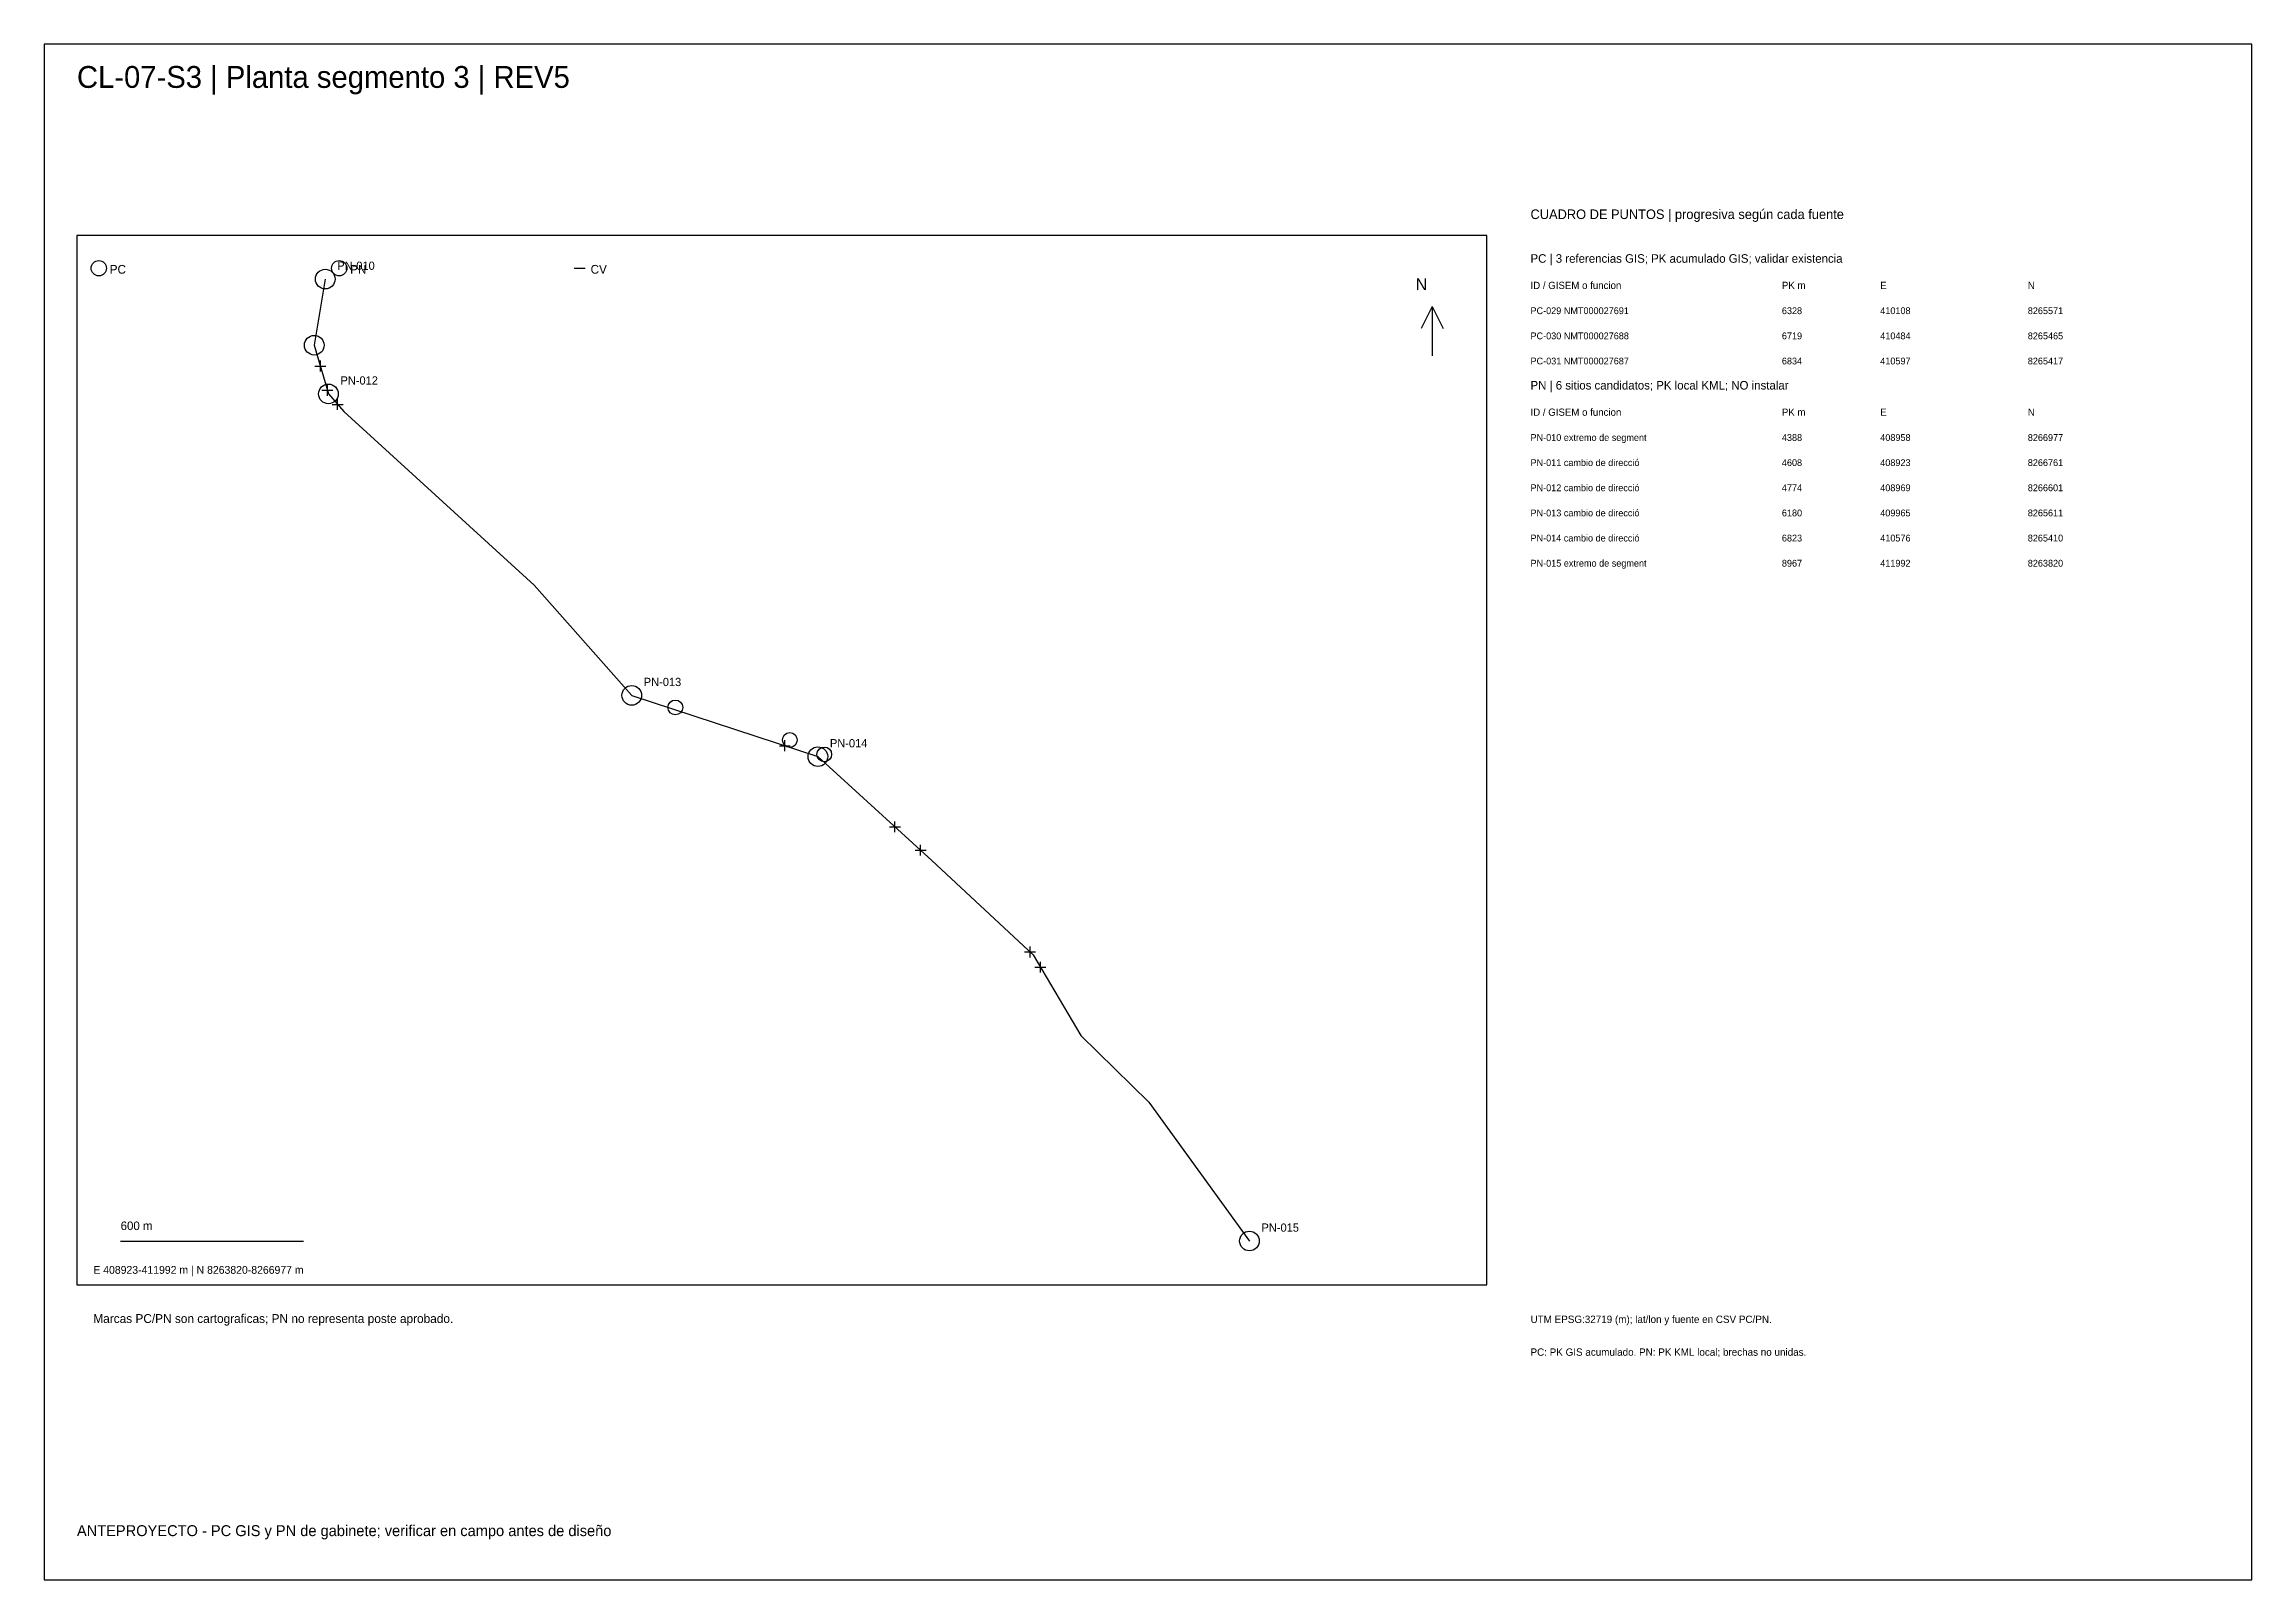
# Paper-space layout 'CL-07-S3_A3' of a CAD drawing. Header units: metres, sheet in millimetres. Extents: x 8 to 412, y 8 to 289.
import ezdxf

# ---------------------------------------------------------------- set-up
doc = ezdxf.new("R2010")
doc.units = ezdxf.units.M
for name, color, linetype in [('CV_OSM', 30, 'Continuous'), ('EJE_KML', 5, 'Continuous'), ('MARCO', 7, 'Continuous'), ('PC_GISEM', 1, 'Continuous'), ('PN_CANDIDATO', 4, 'Continuous'), ('TEXT', 7, 'Continuous')]:
    doc.layers.add(name, color=color, linetype=linetype)

psp = doc.layouts.new('CL-07-S3_A3')

# ---------------------------------------------------------------- linework, layer by layer
at = {"layer": 'CV_OSM'}
for p, q in [((105, 248), (107, 248)), ((58.54, 229.09), (58.54, 231.09)), ((57.54, 230.09), (59.54, 230.09)), ((59.83, 224.66), (59.83, 226.66)), ((58.83, 225.66), (60.83, 225.66)), ((60.7, 223.06), (62.7, 223.06)), ((61.7, 222.06), (61.7, 224.06)), ((143.54, 159.62), (143.54, 161.62)), ((142.54, 160.62), (144.54, 160.62)), ((162.68, 145.79), (164.68, 145.79)), ((163.68, 144.79), (163.68, 146.79)), ((167.38, 141.51), (169.38, 141.51)), ((168.38, 140.51), (168.38, 142.51)), ((187.43, 122.89), (189.43, 122.89)), ((188.43, 121.89), (188.43, 123.89)), ((189.32, 120.11), (191.32, 120.11)), ((190.32, 119.11), (190.32, 121.11))]:
    psp.add_line(p, q, dxfattribs=at)
at = {"layer": 'EJE_KML'}
psp.add_lwpolyline([(59.44, 246), (57.43, 233.92), (60.02, 225.01), (62.81, 221.76), (97.66, 190.01), (115.53, 169.84), (149.59, 158.63), (170.45, 139.62), (188.97, 122.39), (197.72, 107.61), (210.17, 95.43), (228.57, 70)], dxfattribs=at)
at = {"layer": 'MARCO'}
for p, q in [((262, 241), (260, 237)), ((262, 241), (262, 232)), ((262, 241), (264, 237)), ((22, 70), (55.45, 70))]:
    psp.add_line(p, q, dxfattribs=at)
for points in [[(8, 8), (412, 8), (412, 289), (8, 289), (8, 8)], [(14, 62), (272, 62), (272, 254), (14, 254), (14, 62)]]:
    psp.add_lwpolyline(points, dxfattribs=at)
at = {"layer": 'PC_GISEM'}
for centre, radius in [((18, 248), 1.4), ((123.5, 167.63), 1.35), ((144.46, 161.68), 1.35), ((150.76, 159.04), 1.35)]:
    psp.add_circle(centre, radius, dxfattribs=at)
at = {"layer": 'PN_CANDIDATO'}
for centre, radius in [((59.44, 246), 1.8), ((62, 248), 1.4), ((57.43, 233.92), 1.8), ((60.02, 225.01), 1.8), ((115.53, 169.84), 1.8), ((149.59, 158.63), 1.8), ((228.57, 70), 1.8)]:
    psp.add_circle(centre, radius, dxfattribs=at)

# ---------------------------------------------------------------- texts
at = {"layer": 'TEXT'}
for s, height, p in [('CL-07-S3 | Planta segmento 3 | REV5', 4, (14, 281)), ('CUADRO DE PUNTOS | progresiva según cada fuente', 1.755, (280, 257)), ('PC | 3 referencias GIS; PK acumulado GIS; validar existencia', 1.566, (280, 249)), ('PC', 1.6, (20, 247)), ('PN-010', 1.512, (61.64, 247.7)), ('PN', 1.6, (64, 247)), ('CV', 1.6, (108, 247)), ('N', 2.16, (259, 244)), ('ID / GISEM o funcion', 1.323, (280, 244.2)), ('PK m', 1.323, (326, 244.2)), ('E', 1.32, (344, 244.2)), ('N', 1.32, (371, 244.2)), ('PC-029 NMT000027691', 1.242, (280, 239.6)), ('6328', 1.242, (326, 239.6)), ('410108', 1.242, (344, 239.6)), ('8265571', 1.242, (371, 239.6)), ('PC-030 NMT000027688', 1.242, (280, 235)), ('6719', 1.242, (326, 235)), ('410484', 1.242, (344, 235)), ('8265465', 1.242, (371, 235)), ('PC-031 NMT000027687', 1.242, (280, 230.4)), ('6834', 1.242, (326, 230.4)), ('410597', 1.242, (344, 230.4)), ('8265417', 1.242, (371, 230.4)), ('PN-012', 1.512, (62.22, 226.71)), ('PN | 6 sitios candidatos; PK local KML; NO instalar', 1.566, (280, 225.8)), ('ID / GISEM o funcion', 1.323, (280, 221)), ('PK m', 1.323, (326, 221)), ('E', 1.32, (344, 221)), ('N', 1.32, (371, 221)), ('PN-010 extremo de segment', 1.242, (280, 216.4)), ('4388', 1.242, (326, 216.4)), ('408958', 1.242, (344, 216.4)), ('8266977', 1.242, (371, 216.4)), ('PN-011 cambio de direcció', 1.242, (280, 211.8)), ('4608', 1.242, (326, 211.8)), ('408923', 1.242, (344, 211.8)), ('8266761', 1.242, (371, 211.8)), ('PN-012 cambio de direcció', 1.242, (280, 207.2)), ('4774', 1.242, (326, 207.2)), ('408969', 1.242, (344, 207.2)), ('8266601', 1.242, (371, 207.2)), ('PN-013 cambio de direcció', 1.242, (280, 202.6)), ('6180', 1.242, (326, 202.6)), ('409965', 1.242, (344, 202.6)), ('8265611', 1.242, (371, 202.6)), ('PN-014 cambio de direcció', 1.242, (280, 198)), ('6823', 1.242, (326, 198)), ('410576', 1.242, (344, 198)), ('8265410', 1.242, (371, 198)), ('PN-015 extremo de segment', 1.242, (280, 193.4)), ('8967', 1.242, (326, 193.4)), ('411992', 1.242, (344, 193.4)), ('8263820', 1.242, (371, 193.4)), ('PN-013', 1.512, (117.73, 171.54)), ('PN-014', 1.512, (151.79, 160.33)), ('600 m', 1.566, (22, 72)), ('PN-015', 1.512, (230.77, 71.7)), ('E 408923-411992 m | N 8263820-8266977 m', 1.431, (17, 64)), ('Marcas PC/PN son cartograficas; PN no representa poste aprobado.', 1.62, (17, 55)), ('UTM EPSG:32719 (m); lat/lon y fuente en CSV PC/PN.', 1.35, (280, 55)), ('PC: PK GIS acumulado. PN: PK KML local; brechas no unidas.', 1.35, (280, 49)), ('ANTEPROYECTO - PC GIS y PN de gabinete; verificar en campo antes de diseño', 2, (14, 16))]:
    psp.add_text(s, height=height, dxfattribs=at).set_placement(p)

doc.saveas('drawing.dxf')
